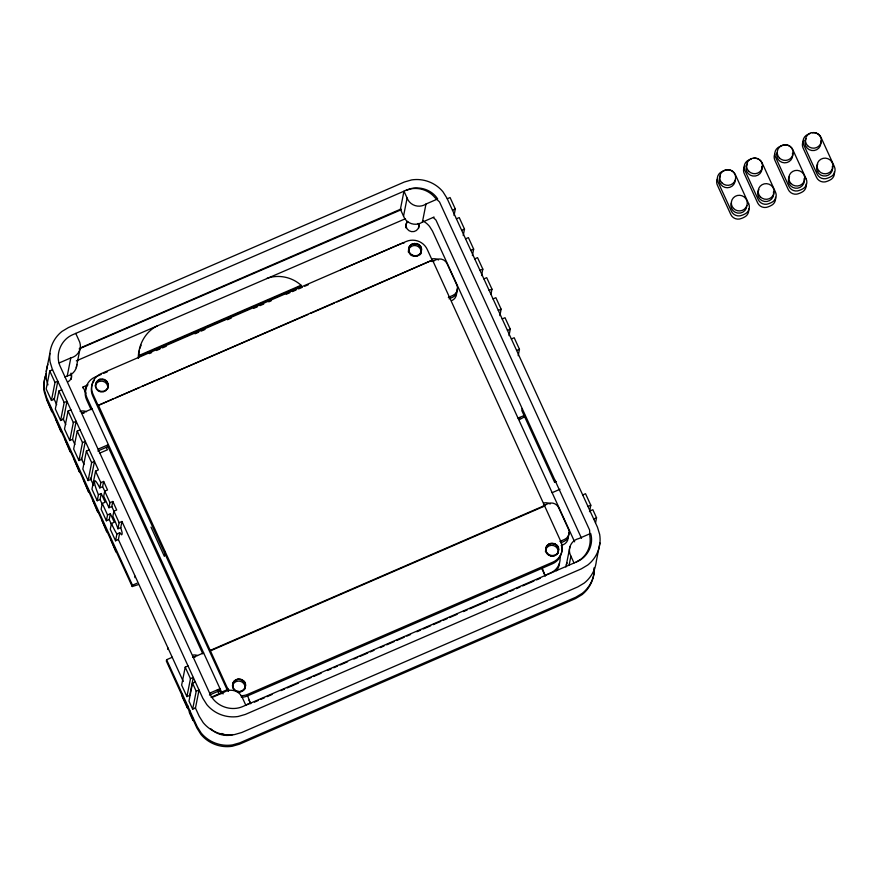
<?xml version="1.0" encoding="UTF-8"?>
<svg xmlns="http://www.w3.org/2000/svg" width="879" height="879" viewBox="0 0 879 879"><rect width="100%" height="100%" fill="white"/><g stroke="black" fill="none" stroke-linecap="round" stroke-linejoin="round"><path stroke-width="1.32" d="M408.614 250.416C407.57 240.505 424.139 241.989 421.239 251.526L421.36 250.954C420.689 258.745 407.856 257.525 408.735 249.845C408.823 256.031 418.118 258.063 420.799 252.482L420.678 253.064M138.278 357.665C138.508 344.667 145.409 331.526 157.429 325.845M138.432 358.313L139.19 350.919M232.627 685.763C231.957 675.929 248.427 677.83 245.197 687.345L245.318 686.774C243.999 695.586 229.935 691.751 232.935 683.565M545.738 550.001C545.046 540.058 561.56 542.156 558.319 551.583C556.748 558.835 544.749 556.748 545.859 549.419C545.672 556.484 556.879 557.923 558.429 551.012L558.319 551.583M138.135 584.667L132.224 586.546L132.476 585.205L46.664 397.583L44.477 390.441A33.501 32.798 11.2 0 1 46.224 373.553M172.262 657.261L166.592 659.722L166.34 661.063L196.918 728.021L200.906 734.383A33.501 32.798 11.2 0 0 232.21 746.271L239.484 744.183L575.448 598.621L581.898 594.764A33.501 32.798 11.2 0 0 594.171 567.823M54.992 382.464L57.816 381.233L54.289 399.242L51.454 400.461L54.992 382.464L49.751 370.993L52.575 369.773M454.047 215.487L455.311 209.015L450.07 197.544L447.246 198.775M509.007 335.657L510.281 329.185L505.029 317.715L502.206 318.945M46.268 371.531L49.85 353.446M49.751 370.993L46.191 388.947L51.454 400.461M46.675 399.549L51.795 411.811L51.949 411.064M61.739 389.804L58.904 391.023L55.355 408.977L60.618 420.492L63.453 419.261L67.002 401.318L64.178 402.538L60.618 420.492M55.838 419.569L60.959 431.831L61.101 431.084M64.903 377.003L67.233 375.992L70.814 357.907A12.482 12.218 11.2 0 0 78.879 340.261L75.748 333.405M76.286 367.664L79.868 349.578M70.891 409.834L68.068 411.053L64.519 429.007L69.782 440.522L72.605 439.291L76.165 421.349L73.331 422.568L69.782 440.522M65.002 439.599L70.122 451.85L70.265 451.114M82.835 387.969L83.033 387.002L88.054 384.826M80.055 429.853L77.231 431.084L73.671 449.026L78.945 460.541L81.769 459.321L85.318 441.368L82.494 442.598L78.945 460.541M74.166 459.629L79.286 471.88L79.429 471.144M89.218 449.883L86.384 451.114L82.835 469.056L88.098 480.571L90.933 479.352L94.482 461.398L91.658 462.629L88.098 480.571M83.318 479.659L88.438 491.921L88.592 491.174M113.204 398.912L98.118 405.45L432.49 260.041L560.846 541.519A15.987 15.646 11.2 0 1 552.836 562.164L247.713 694.366A15.987 15.646 11.2 0 1 240.593 695.674M121.961 521.489L120.764 527.565L117.929 528.784L119.137 522.708L121.961 521.489L202.807 698.245L206.807 704.606A33.501 32.798 11.2 0 0 238.11 716.495L245.373 714.418L581.338 568.856L587.798 564.988A33.501 32.798 11.2 0 0 599.665 534.399L597.478 527.246L446.961 198.16L442.972 191.798A33.501 32.798 11.2 0 0 411.669 179.909L404.395 181.997L68.441 327.559L61.98 331.427A33.501 32.798 11.2 0 0 50.114 362.016L52.29 369.158L98.371 469.913L95.547 471.144L91.965 489.218L97.239 500.733L100.063 499.503L101.25 493.526L98.426 494.745L97.239 500.733M92.482 499.69L97.602 511.952L97.745 511.204M100.821 482.659L103.645 481.428L102.601 486.669L99.777 487.889L100.821 482.659L95.547 471.144M101.25 493.526L105.106 502.228L102.283 503.447L101.129 509.249L106.392 520.764L109.227 519.533L110.369 513.743L107.546 514.962L106.392 520.764M103.645 481.428L107.535 489.944L104.711 491.163L103.711 496.217L108.974 507.732L111.809 506.513L112.809 501.459L109.974 502.678L108.974 507.732M101.645 519.709L106.766 531.982L106.908 531.224M110.369 513.743L114.27 522.247L111.435 523.477L110.293 529.268L115.556 540.783L118.39 539.552L119.731 532.74L116.907 533.96L115.556 540.783M110.798 539.739L115.918 552.001L116.072 551.254M134.916 577.646L135.179 576.294M165.318 551.529L164.362 556.341L151.023 527.169M167.691 649.306L167.955 647.955M188.029 665.93L185.205 667.161L181.645 685.104L186.919 696.618L189.743 695.399L193.303 677.445L190.468 678.676L186.919 696.618M182.491 694.322L182.074 696.421L187.337 707.936L187.754 705.837L166.592 659.722M195.358 681.95L192.534 683.17L188.974 701.123L192.666 709.177L195.49 707.958L199.039 690.004L196.215 691.235L192.666 709.177M187.754 705.837L189.732 710.375L189.315 712.462L192.995 720.505L193.402 718.418M228.793 689.839A15.987 15.646 11.2 0 1 226.595 686.345L98.239 404.867M138.596 356.522L300.871 286.213L301.057 285.257C291.949 276.951 278.203 274.105 266.645 278.522M228.309 689.224L222.112 691.905L221.926 692.872L86.955 397.78A15.987 15.646 11.2 0 1 94.965 377.146L101.173 374.454M232.825 684.137L233.561 682.049M232.858 687.378L232.737 685.18M233.451 682.631L234.561 680.753M233.517 688.894L232.979 686.807M234.451 681.324L235.869 679.753M234.55 690.18L233.627 688.312M235.759 680.324L237.407 679.126M235.88 691.18L234.66 689.608M237.297 679.698L239.055 678.907M237.429 691.795L235.99 690.597M245.516 685.148L245.406 685.73L244.516 682.598L240.714 679.115M239.077 692.004L242.384 690.586L244.692 688.279L244.582 688.861M242.143 680.313L242.263 679.731M240.736 691.795L240.846 691.213M241.505 691.476L241.615 690.894M243.483 681.302L243.593 680.731M242.263 691.158L242.384 690.586M244.516 682.598L244.626 682.016M243.582 690.158L243.692 689.586M245.164 684.104L245.285 683.532M247.493 695.509L250.647 703.782L248.977 700.124M403.527 216.135L407.109 198.05L403.977 191.193L400.395 209.279L403.527 216.135A12.482 12.218 11.2 0 0 422.403 222.112L434.083 217.047M408.867 248.208L408.746 248.79L409.427 246.68M408.911 252.031L409.032 251.449M409.317 247.252L410.372 245.34M409.625 253.515L409.746 252.932M410.262 245.922L411.647 244.296M410.713 254.767L410.823 254.196M411.537 244.867L413.152 243.604M412.075 255.712L412.196 255.13M413.042 244.186L414.789 243.318M413.646 256.272L413.767 255.69M421.491 249.317L421.382 249.9L420.36 246.801L416.459 243.472M415.317 256.415L415.426 255.844M417.91 244.615L418.03 244.032M422.403 222.112L425.985 204.027L437.665 198.962C431.49 189.15 417.954 185.348 407.34 189.743L72.375 334.866C60.717 339.964 54.916 354.709 60.168 366.345L210.235 694.443C215.729 706.09 230.595 711.66 242.439 706.672L577.393 561.538C587.754 556.923 594.039 544.398 590.644 533.443L578.964 538.497A12.482 12.218 11.2 0 0 570.9 556.143L569.109 565.186M416.954 256.141L417.064 255.558M419.283 245.549L419.404 244.977M418.459 255.448L418.58 254.877M420.36 246.801L420.481 246.23M420.722 247.548L420.832 246.966M419.733 254.405L419.843 253.822M421.074 248.285L421.195 247.713M336.877 302.002L432.49 260.041M463.222 235.55L464.497 229.089L459.234 217.574L456.41 218.805M472.386 255.58L473.66 249.12L468.397 237.605L465.562 238.835M481.538 275.61L482.824 269.15L477.55 257.635L474.726 258.855M490.954 294.344L491.976 289.18L486.713 277.665L483.889 278.885M499.865 315.66L501.14 309.21L495.877 297.684L493.042 298.915M518.181 355.709L519.456 349.249L514.193 337.745L511.369 338.975M519.83 417.382L519.39 419.624L524.741 416.712M522.203 408.614L521.818 410.592L554.594 482.241L556.286 481.505M554.594 482.241L554.979 480.275M546.057 547.804L545.947 548.375L546.683 546.288M545.98 551.616L546.09 551.045M546.562 546.87L547.683 544.991M546.628 553.133L546.749 552.55M547.562 545.562L548.99 543.991M547.661 554.429L547.782 553.847M548.881 544.562L550.529 543.365M549.001 555.418L549.111 554.836M542.134 567.845L545.288 576.119L541.936 568.812M550.408 543.936L552.177 543.145M550.54 556.033L550.661 555.462M558.637 549.386L558.517 549.968L556.594 545.54L553.836 543.354M552.199 556.242L552.309 555.671M555.264 544.551L555.374 543.969M553.847 556.033L553.968 555.451M556.594 545.54L556.715 544.969M555.385 555.396L555.495 554.825M557.627 546.837L557.747 546.255M557.956 547.595L558.066 547.013M556.693 554.396L556.814 553.825M558.286 548.342L558.396 547.771M557.693 553.1L557.813 552.528M566.329 564.922L569.911 546.837M589.512 511.677L590.798 505.227L585.524 493.712L582.7 494.932M595.522 522.95L596.544 517.786L592.853 509.721L590.029 510.952M599.928 542.958L596.347 561.044A33.501 32.798 11.2 0 1 584.216 583.074L577.756 586.93L241.791 732.493L234.528 734.58A33.501 32.798 11.2 0 1 203.225 722.692L199.236 716.33L195.248 707.617M139.585 348.941L141.123 345.172M575.943 562.175L580.986 559.154A25.041 24.513 11.2 0 0 589.864 536.289L589.611 530.07L439.544 201.972L434.962 197.621A25.041 24.513 11.2 0 0 411.57 188.743L405.889 190.369M80.121 348.04L401.044 209.004M79.165 348.897L401.198 209.729M59.135 362.972L70.814 357.907M76.308 360.862L405.505 218.706M452.487 210.235L455.311 209.015M138.783 355.566L301.057 285.257M340.569 269.853L400.286 243.977A15.987 15.646 11.2 0 1 404.274 242.835M103.656 373.377L107.392 371.762M149.232 353.633L151.638 352.589M156.44 350.512L160.033 348.952M162.483 347.886L166.23 346.26M194.984 333.811L198.731 332.185M201.236 331.097L204.983 329.471M227.485 319.725L231.232 318.099M253.734 308.353L257.481 306.727M259.986 305.65L263.733 304.024M268.732 301.86L271.237 300.772M286.202 294.289L289.916 292.685M292.388 291.608L296.102 289.993M298.574 288.927L302.288 287.312L300.871 286.213M304.738 286.257L308.397 284.675M461.673 230.32L464.497 229.089M115.709 397.824L139.585 387.474M142.101 386.386L165.977 376.047M168.493 374.959L307.969 314.528M310.485 313.429L334.361 303.09M81.824 413.262L92.02 408.845M431.93 261.568L436.467 259.602A7.988 7.823 11.2 0 1 447.026 263.612L456.86 285.115A7.988 7.823 11.2 0 1 452.85 295.432L448.323 297.399M470.836 250.35L473.66 249.12M479.989 270.369L482.824 269.15M98.206 449.092L108.403 444.675L108.018 446.598L97.833 451.015M449.07 298.827L452.465 297.355A7.988 7.823 11.2 0 0 457.08 289.004M99.459 453.234L107.392 449.806L106.26 447.334M489.153 290.4L491.976 289.18M498.316 310.43L501.14 309.21M507.447 330.405L510.281 329.185M516.632 350.468L519.456 349.249M132.476 585.205L137.036 583.238M518.05 418.151L524.708 415.262M552.133 492.679L560.011 489.262M193.435 657.294L203.631 652.877M543.552 505.601L548.078 503.634A7.988 7.823 11.2 0 1 558.637 507.644L568.471 529.147A7.988 7.823 11.2 0 1 564.461 539.464L559.934 541.431M210.488 650.295L544.738 505.469M210.378 650.867L544.628 506.051M587.974 506.447L590.798 505.227M593.71 519.006L596.544 517.786M209.817 693.113L220.014 688.696L219.64 690.63L209.444 695.047M560.681 542.859L564.087 541.387A7.988 7.823 11.2 0 0 568.691 533.026M211.07 697.267L219.003 693.828L217.311 690.125M561.187 545.573L563.45 544.595A7.988 7.823 11.2 0 0 568.054 536.234M212.114 697.443L223.793 692.388A12.482 12.218 11.2 0 1 242.67 698.365L245.801 705.211M245.593 705.09L250.834 702.815M545.474 575.163L550.715 572.888A15.987 15.646 11.2 0 0 559.923 556.165M254.427 702.145L258.206 700.508M260.722 699.409L264.502 697.772M267.018 696.684L272.05 694.509M280.862 690.685L284.642 689.048M287.158 687.96L298.497 683.049M307.309 679.225L311.089 677.588M313.605 676.5L321.154 673.226M327.449 670.501L331.229 668.864M333.745 667.776L337.525 666.139M340.041 665.04L347.601 661.766M353.896 659.041L357.676 657.404M360.192 656.316L367.741 653.042M370.268 651.954L374.036 650.317M380.332 647.592L384.112 645.955M386.628 644.856L394.188 641.582M396.704 640.494L404.263 637.22M406.779 636.132L410.559 634.495M416.855 631.77L420.634 630.133M423.151 629.034L430.699 625.76M433.215 624.672L440.775 621.398M443.291 620.31L447.07 618.673M449.587 617.585L457.146 614.311M463.442 611.586L467.221 609.949M469.738 608.85L487.362 601.214M489.878 600.126L493.657 598.489M496.174 597.401L507.513 592.49M510.029 591.391L513.808 589.754M516.325 588.666L520.104 587.029M522.62 585.941L533.949 581.03M536.465 579.942L540.244 578.305M233.012 734.547L230.858 735.163A23.425 22.931 11.2 0 1 210.619 728.647M414.679 243.901L416.338 244.043M552.067 543.716L553.715 543.925M238.945 679.478L240.604 679.687M237.539 691.224L239.198 691.432M433.215 217.443L435.962 220.058L581.513 538.278M119.731 532.74L121.555 534.795A31.534 3.714 66.6 0 0 122.049 532.311L120.764 527.565M116.907 533.96L116.753 533.751A15.987 1.879 66.6 0 1 111.93 524.554L111.435 523.477M102.601 486.669L104.722 491.02M99.777 487.889L98.525 485.505A15.987 1.879 66.6 0 0 95.086 480.78A31.534 3.714 66.6 0 0 94.602 483.252A15.987 1.879 66.6 0 0 97.272 491.877L98.426 494.745M574.613 541.827L432.501 231.122L429.545 226.408A23.425 22.931 11.2 0 0 423.041 220.948M570.9 556.143L574.031 562.999M432.369 260.623L427.293 249.515A15.987 15.646 11.2 0 0 406.175 241.494L101.052 373.696A15.987 15.646 11.2 0 0 93.042 394.341L98.118 405.45M83.033 387.002L85.878 393.232M222.112 691.905L223.057 693.97M91.13 409.68L86.581 399.714A15.987 15.646 11.2 0 1 87.417 385.277M107.656 445.807L202.818 653.855M219.343 689.982L221.058 693.729M112.809 501.459L116.698 509.974L113.874 511.193L112.875 516.248L113.358 517.324A15.987 1.879 66.6 0 1 117.808 528.4L117.929 528.784M58.904 391.023L64.178 402.538M68.068 411.053L73.331 422.568M77.231 431.084L82.494 442.598M86.384 451.114L91.658 462.629M104.711 491.163L109.974 502.678M111.809 506.513L119.137 522.708M185.205 667.161L190.468 678.676M192.534 683.17L196.215 691.235M102.283 503.447L107.546 514.962M53.839 398.44L56.674 404.659M62.936 418.338L65.782 424.557M72.605 439.489L74.88 444.455M81.143 458.135L83.988 464.354M90.24 478.044L93.657 485.505M100.063 499.503L102.294 504.37M109.227 519.533L112.007 525.609M118.39 539.552L183.293 681.478M189.732 710.375L197.182 726.669L201.181 733.031A33.501 32.798 11.2 0 0 232.474 744.92L239.747 742.843L575.712 597.28L582.173 593.413A33.501 32.798 11.2 0 0 594.468 567.713M132.224 586.546L46.4 398.934L44.214 391.792A33.501 32.798 11.2 0 1 45.961 374.893M47.982 384.87L46.532 380.102A33.501 32.798 11.2 0 1 47.851 364.356M76.803 364.51A12.482 12.218 11.2 0 1 67.233 375.992M565.889 566.999A12.482 12.218 11.2 0 1 567.131 562.945M425.985 204.027A12.482 12.218 11.2 0 1 407.109 198.05M559.483 563.142A15.987 15.646 11.2 0 1 556.55 570.702M456.443 292.202A7.988 7.823 11.2 0 1 451.839 300.563M717.187 179.162A7.988 7.823 11.2 0 0 717.374 185.15L730.779 214.454A7.988 7.823 11.2 0 0 739.349 219.047A19.283 18.877 11.2 0 0 745.81 216.245A7.988 7.823 11.2 0 0 748.644 208.938M735.207 180.151A7.988 7.823 11.2 0 1 724.988 187.403A7.988 7.823 11.2 0 1 720.395 175.789M746.842 205.587A7.988 7.823 11.2 0 1 737.635 213.07A7.988 7.823 11.2 0 1 731.196 203.093M745.018 165.746A7.988 7.823 11.2 0 0 744.216 173.526L757.621 202.829A7.988 7.823 11.2 0 0 766.18 207.411A19.283 18.877 11.2 0 0 772.641 204.609A7.988 7.823 11.2 0 0 775.476 197.314M751.545 158.824A19.283 18.877 11.2 0 0 747.073 161.055A7.988 7.823 11.2 0 0 744.843 170.317L758.247 199.621A7.988 7.823 11.2 0 0 766.818 204.214A19.283 18.877 11.2 0 0 773.278 201.412A7.988 7.823 11.2 0 0 775.509 192.149L762.104 162.835A7.988 7.823 11.2 0 0 753.545 158.253M761.818 166.483A7.988 7.823 11.2 0 1 752.842 176.009A7.988 7.823 11.2 0 1 747.238 164.164M773.454 191.93A7.988 7.823 11.2 0 1 764.477 201.445A7.988 7.823 11.2 0 1 758.874 189.6M774.685 154.254A7.988 7.823 11.2 0 0 774.871 160.242L788.276 189.545A7.988 7.823 11.2 0 0 796.835 194.127A19.283 18.877 11.2 0 0 803.307 191.336A7.988 7.823 11.2 0 0 806.131 184.03M792.473 153.199A7.988 7.823 11.2 0 1 784.54 162.824A7.988 7.823 11.2 0 1 777.047 152.737M804.109 178.646A7.988 7.823 11.2 0 1 795.132 188.161A7.988 7.823 11.2 0 1 789.529 176.316M803.889 140.233A7.988 7.823 11.2 0 0 803.087 148.013L816.492 177.327A7.988 7.823 11.2 0 0 825.051 181.909A19.283 18.877 11.2 0 0 831.523 179.107A7.988 7.823 11.2 0 0 834.347 171.812M810.427 133.322A19.283 18.877 11.2 0 0 805.955 135.553A7.988 7.823 11.2 0 0 803.725 144.804L817.129 174.119A7.988 7.823 11.2 0 0 825.689 178.701A19.283 18.877 11.2 0 0 832.16 175.899A7.988 7.823 11.2 0 0 834.391 166.636L820.986 137.333A7.988 7.823 11.2 0 0 812.416 132.751M820.689 140.981A7.988 7.823 11.2 0 1 811.713 150.496A7.988 7.823 11.2 0 1 806.109 138.651M832.325 166.417A7.988 7.823 11.2 0 1 823.348 175.943A7.988 7.823 11.2 0 1 817.745 164.087M418.887 223.848A6.549 6.417 11.2 0 1 411.493 231.617A6.549 6.417 11.2 0 1 406.944 221.882M405.922 227.881A6.549 6.417 11.2 0 1 407.79 221.75M418.052 223.431A6.549 6.417 11.2 0 1 418.569 228.32M227.112 734.701A6.955 6.801 11.2 0 1 221.937 733.471M71.034 373.125A6.713 6.571 11.2 0 1 67.804 381.849M70.803 374.278A6.713 6.571 11.2 0 1 71.034 379.31M81.791 413.196A8.394 8.219 11.2 0 1 83.977 413.317M80.099 411.394A8.394 8.219 11.2 0 1 86.505 411.746M193.193 655.053A8.394 8.219 11.2 0 1 197.522 655.514M192.754 657.294A8.394 8.219 11.2 0 1 194.94 657.25M543.848 502.975A8.394 8.219 11.2 0 1 550.188 503.986M543.409 505.216A8.394 8.219 11.2 0 1 545.584 504.996M432.237 258.942A8.394 8.219 11.2 0 1 438.577 259.953M431.787 261.184A8.394 8.219 11.2 0 1 433.962 260.975M241.329 697.278A15.987 15.646 11.2 0 0 247.406 695.948L552.528 563.747A15.987 15.646 11.2 0 0 561.736 547.035M228.474 691.421A15.987 15.646 11.2 0 1 226.288 687.927L92.724 395.924A15.987 15.646 11.2 0 1 94.328 380.354M232.506 685.73A6.395 6.263 11.2 0 1 240.286 681.28A6.395 6.263 11.2 0 1 244.889 688.938M545.43 551.583A6.395 6.263 11.2 0 1 557.319 548.419L557.967 549.935A6.395 6.263 11.2 0 1 558 553.177M420.371 254.646A6.395 6.263 11.2 0 0 420.766 249.878L420.052 248.394A6.395 6.263 11.2 0 0 408.306 252.009M95.251 385.98A6.395 6.263 11.2 0 1 98.03 382.057L99.536 381.365A6.395 6.263 11.2 0 1 107.732 388.716M99.964 379.201L98.459 379.893A6.395 6.263 11.2 0 0 98.525 390.452A6.395 6.263 11.2 0 0 108.26 386.013A6.395 6.263 11.2 0 0 99.964 379.201M99.843 379.783L98.338 380.464A6.395 6.263 11.2 0 0 98.404 391.034A6.395 6.263 11.2 0 0 108.139 386.595A6.395 6.263 11.2 0 0 99.843 379.783M806.164 178.866L792.759 149.562A7.988 7.823 11.2 0 0 784.2 144.969A19.283 18.877 11.2 0 0 777.739 147.771A7.988 7.823 11.2 0 0 775.509 157.033L788.913 186.348A7.988 7.823 11.2 0 0 797.473 190.93A19.283 18.877 11.2 0 0 803.933 188.128A7.988 7.823 11.2 0 0 806.164 178.866M748.677 203.774L735.273 174.471A7.988 7.823 11.2 0 0 726.702 169.889A19.283 18.877 11.2 0 0 720.242 172.68A7.988 7.823 11.2 0 0 718.011 181.942L731.416 211.257A7.988 7.823 11.2 0 0 739.975 215.838A19.283 18.877 11.2 0 0 746.447 213.037A7.988 7.823 11.2 0 0 748.677 203.774M721.923 182.865A7.988 7.823 11.2 0 0 735.36 179.755A7.988 7.823 11.2 0 0 725.801 169.878A7.988 7.823 11.2 0 0 721.923 182.865M733.536 208.466A7.988 7.823 11.2 0 0 746.963 205.356A7.988 7.823 11.2 0 0 737.404 195.479A7.988 7.823 11.2 0 0 733.536 208.466M748.765 171.24A7.988 7.823 11.2 0 0 762.203 168.131A7.988 7.823 11.2 0 0 752.644 158.253A7.988 7.823 11.2 0 0 748.765 171.24M760.368 196.841A7.988 7.823 11.2 0 0 773.806 193.732A7.988 7.823 11.2 0 0 764.247 183.854A7.988 7.823 11.2 0 0 760.368 196.841M779.42 157.956A7.988 7.823 11.2 0 0 792.858 154.847A7.988 7.823 11.2 0 0 783.299 144.969A7.988 7.823 11.2 0 0 779.42 157.956M791.023 183.557A7.988 7.823 11.2 0 0 804.461 180.448A7.988 7.823 11.2 0 0 794.902 170.57A7.988 7.823 11.2 0 0 791.023 183.557M807.636 145.727A7.988 7.823 11.2 0 0 821.074 142.629A7.988 7.823 11.2 0 0 811.515 132.751A7.988 7.823 11.2 0 0 807.636 145.727M819.239 171.328A7.988 7.823 11.2 0 0 832.677 168.219A7.988 7.823 11.2 0 0 823.118 158.341A7.988 7.823 11.2 0 0 819.239 171.328"/></g></svg>
